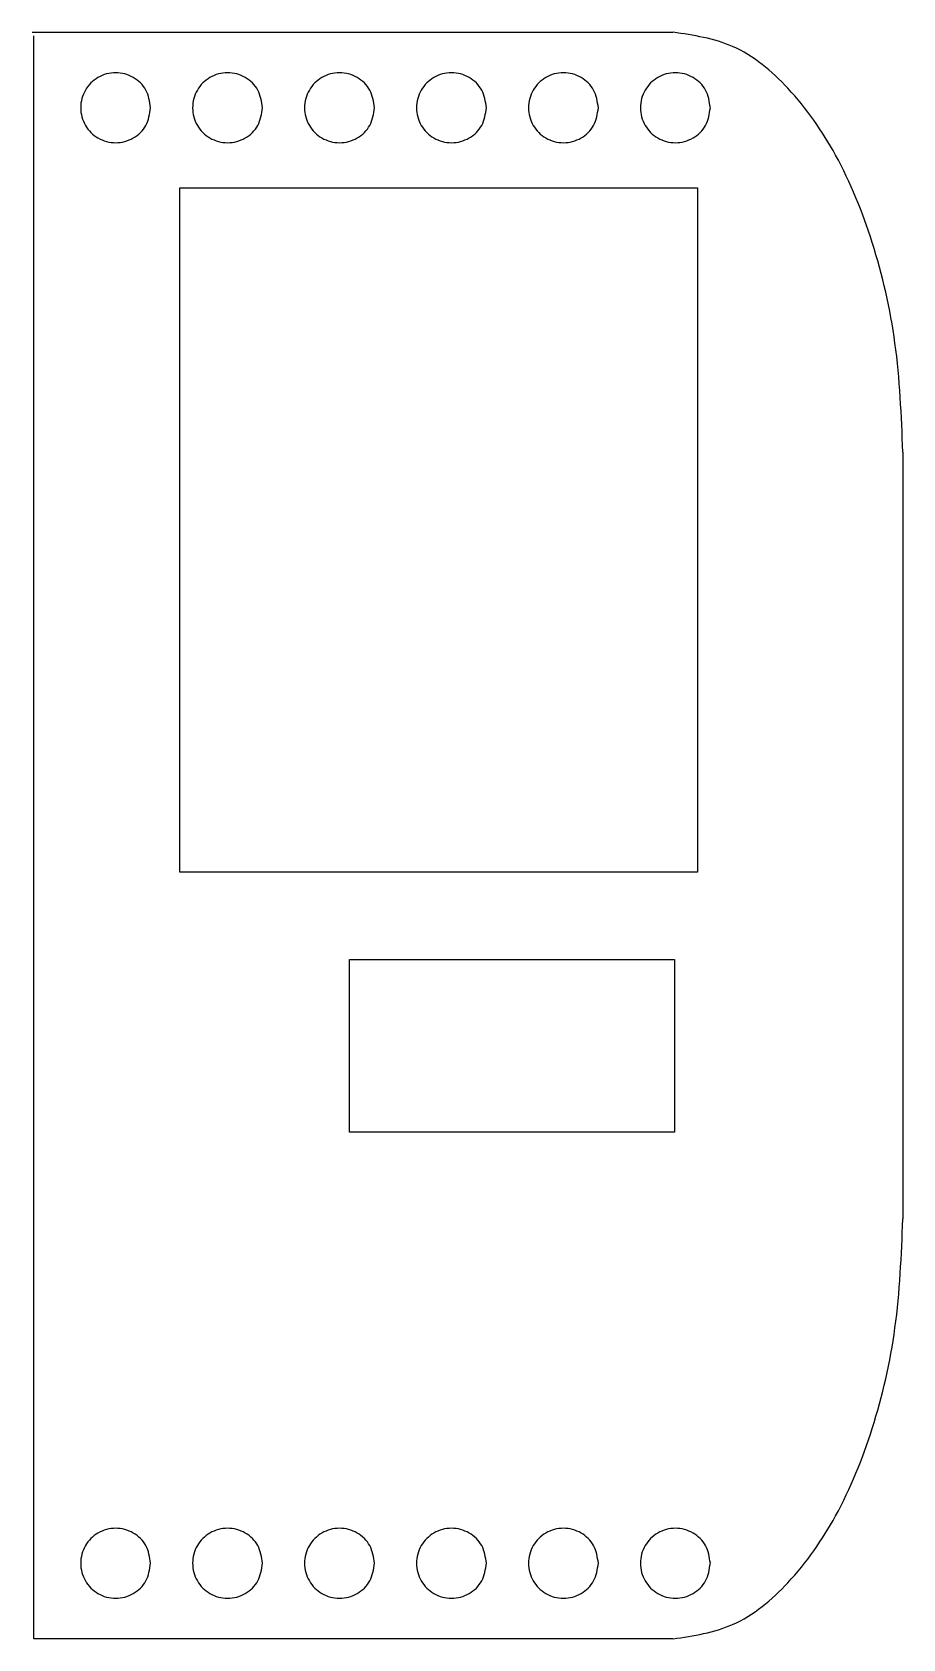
# Model space of a CAD drawing. Extents: x 89 to 152, y 0 to 115.
import ezdxf

# ---------------------------------------------------------------- set-up
doc = ezdxf.new("R2010")
doc.units = 0
doc.layers.add('Capa_1', color=7, linetype='CONTINUOUS')

msp = doc.modelspace()

# ---------------------------------------------------------------- linework, layer by layer
at = {"layer": 'Capa_1', "color": 7}
for p, q in [((89.283134, 114.850887), (135.08151, 114.850887)), ((89.395404, 0.051467), (89.395404, 114.598191)), ((97.751976, 109.449845), (97.751976, 109.449845)), ((105.751947, 109.449845), (105.751947, 109.449845)), ((113.751918, 109.449845), (113.751918, 109.449845)), ((121.751877, 109.449845), (121.751877, 109.449845)), ((129.751848, 109.449845), (129.751848, 109.449845)), ((137.751807, 109.449845), (137.751807, 109.449845)), ((99.835803, 103.734408), (136.833816, 103.734408)), ((99.835803, 54.819723), (99.835803, 103.734408)), ((136.833816, 103.734408), (136.833816, 54.819723)), ((151.508243, 84.851015), (151.508243, 30.050637)), ((136.833816, 54.819723), (99.835803, 54.819723)), ((111.954685, 48.599305), (135.187079, 48.599305)), ((111.954685, 36.247554), (111.954685, 48.599305)), ((135.187079, 48.599305), (135.187079, 36.247554)), ((135.187079, 36.247554), (111.954685, 36.247554)), ((97.751976, 5.450027), (97.751976, 5.450027)), ((105.751947, 5.450027), (105.751947, 5.450027)), ((113.751918, 5.450027), (113.751918, 5.450027)), ((121.751877, 5.450027), (121.751877, 5.450027)), ((129.751848, 5.450027), (129.751848, 5.450027)), ((137.751807, 5.450027), (137.751807, 5.450027)), ((135.08151, 0.050764), (89.395404, 0.050764))]:
    msp.add_line(p, q, dxfattribs=at)
for points, knots in [([(151.509493, 84.849999), (151.403886, 87.454805), (151.198462, 92.521645), (149.556554, 99.686877), (147.043377, 105.919511), (143.700648, 110.748121), (139.676642, 114.150136), (136.551981, 114.626032), (135.082621, 114.849821)], [0, 0, 0, 0, 7.806009, 15.184164, 21.943239, 27.815124, 32.755345, 37.140622, 37.140622, 37.140622, 37.140622]), ([(97.751976, 109.449845), (97.683264, 109.009137), (97.547878, 108.140793), (96.552588, 107.184816), (95.254276, 106.830598), (93.942332, 107.184816), (92.987127, 108.140793), (92.632647, 109.449845), (92.987127, 110.758897), (93.942332, 111.714873), (95.254276, 112.069091), (96.552588, 111.714873), (97.547878, 110.758897), (97.683264, 109.890552), (97.751976, 109.449845)], [0, 0, 0, 0, 1.307145, 2.57552, 3.882665, 5.18981, 6.458186, 7.765331, 9.072476, 10.340851, 11.647996, 12.955141, 14.223517, 15.530662, 15.530662, 15.530662, 15.530662]), ([(105.751947, 109.449845), (105.683235, 109.009137), (105.547849, 108.140793), (104.55256, 107.184816), (103.254247, 106.830598), (101.942304, 107.184816), (100.987098, 108.140793), (100.632618, 109.449845), (100.987098, 110.758897), (101.942304, 111.714873), (103.254247, 112.069091), (104.55256, 111.714873), (105.547849, 110.758897), (105.683235, 109.890552), (105.751947, 109.449845)], [0, 0, 0, 0, 1.307145, 2.57552, 3.882665, 5.18981, 6.458186, 7.765331, 9.072476, 10.340851, 11.647996, 12.955141, 14.223517, 15.530662, 15.530662, 15.530662, 15.530662]), ([(113.751918, 109.449845), (113.683207, 109.009137), (113.547821, 108.140793), (112.552531, 107.184816), (111.254218, 106.830598), (109.942275, 107.184816), (108.98707, 108.140793), (108.63259, 109.449845), (108.98707, 110.758897), (109.942275, 111.714873), (111.254218, 112.069091), (112.552531, 111.714873), (113.547821, 110.758897), (113.683207, 109.890552), (113.751918, 109.449845)], [0, 0, 0, 0, 1.307145, 2.57552, 3.882665, 5.18981, 6.458186, 7.765331, 9.072476, 10.340851, 11.647996, 12.955141, 14.223517, 15.530662, 15.530662, 15.530662, 15.530662]), ([(121.751877, 109.449845), (121.683165, 109.009137), (121.547779, 108.140793), (120.552489, 107.184816), (119.254177, 106.830598), (117.942234, 107.184816), (116.987028, 108.140793), (116.632548, 109.449845), (116.987028, 110.758897), (117.942234, 111.714873), (119.254177, 112.069091), (120.552489, 111.714873), (121.547779, 110.758897), (121.683165, 109.890552), (121.751877, 109.449845)], [0, 0, 0, 0, 1.307145, 2.57552, 3.882665, 5.18981, 6.458186, 7.765331, 9.072476, 10.340851, 11.647996, 12.955141, 14.223517, 15.530662, 15.530662, 15.530662, 15.530662]), ([(129.751848, 109.449845), (129.683136, 109.009137), (129.547751, 108.140793), (128.552461, 107.184816), (127.254148, 106.830598), (125.942205, 107.184816), (124.986999, 108.140793), (124.632519, 109.449845), (124.986999, 110.758897), (125.942205, 111.714873), (127.254148, 112.069091), (128.552461, 111.714873), (129.547751, 110.758897), (129.683136, 109.890552), (129.751848, 109.449845)], [0, 0, 0, 0, 1.307145, 2.57552, 3.882665, 5.18981, 6.458186, 7.765331, 9.072476, 10.340851, 11.647996, 12.955141, 14.223517, 15.530662, 15.530662, 15.530662, 15.530662]), ([(137.751807, 109.449845), (137.683095, 109.009137), (137.547709, 108.140793), (136.552419, 107.184816), (135.254107, 106.830598), (133.942163, 107.184816), (132.986958, 108.140793), (132.632478, 109.449845), (132.986958, 110.758897), (133.942163, 111.714873), (135.254107, 112.069091), (136.552419, 111.714873), (137.547709, 110.758897), (137.683095, 109.890552), (137.751807, 109.449845)], [0, 0, 0, 0, 1.307145, 2.57552, 3.882665, 5.18981, 6.458186, 7.765331, 9.072476, 10.340851, 11.647996, 12.955141, 14.223517, 15.530662, 15.530662, 15.530662, 15.530662]), ([(135.082621, 0.050002), (136.55199, 0.273794), (139.676675, 0.749698), (143.700701, 4.151757), (147.043439, 8.980422), (149.556611, 15.213123), (151.1985, 22.378422), (151.403899, 27.445303), (151.509493, 30.050129)], [0, 0, 0, 0, 4.385307, 9.325566, 15.197504, 21.956641, 29.334859, 37.140925, 37.140925, 37.140925, 37.140925]), ([(97.751976, 5.450027), (97.683264, 5.009319), (97.547878, 4.140975), (96.552588, 3.184999), (95.254276, 2.830781), (93.942332, 3.184999), (92.987127, 4.140975), (92.632647, 5.450027), (92.987127, 6.759079), (93.942332, 7.715055), (95.254276, 8.069273), (96.552588, 7.715055), (97.547878, 6.759079), (97.683264, 5.890735), (97.751976, 5.450027)], [0, 0, 0, 0, 1.307145, 2.57552, 3.882665, 5.18981, 6.458186, 7.765331, 9.072476, 10.340851, 11.647996, 12.955141, 14.223517, 15.530662, 15.530662, 15.530662, 15.530662]), ([(105.751947, 5.450027), (105.683235, 5.009319), (105.547849, 4.140975), (104.55256, 3.184999), (103.254247, 2.830781), (101.942304, 3.184999), (100.987098, 4.140975), (100.632618, 5.450027), (100.987098, 6.759079), (101.942304, 7.715055), (103.254247, 8.069273), (104.55256, 7.715055), (105.547849, 6.759079), (105.683235, 5.890735), (105.751947, 5.450027)], [0, 0, 0, 0, 1.307145, 2.57552, 3.882665, 5.18981, 6.458186, 7.765331, 9.072476, 10.340851, 11.647996, 12.955141, 14.223517, 15.530662, 15.530662, 15.530662, 15.530662]), ([(113.751918, 5.450027), (113.683207, 5.009319), (113.547821, 4.140975), (112.552531, 3.184999), (111.254218, 2.830781), (109.942275, 3.184999), (108.98707, 4.140975), (108.63259, 5.450027), (108.98707, 6.759079), (109.942275, 7.715055), (111.254218, 8.069273), (112.552531, 7.715055), (113.547821, 6.759079), (113.683207, 5.890735), (113.751918, 5.450027)], [0, 0, 0, 0, 1.307145, 2.57552, 3.882665, 5.18981, 6.458186, 7.765331, 9.072476, 10.340851, 11.647996, 12.955141, 14.223517, 15.530662, 15.530662, 15.530662, 15.530662]), ([(121.751877, 5.450027), (121.683165, 5.009319), (121.547779, 4.140975), (120.552489, 3.184999), (119.254177, 2.830781), (117.942234, 3.184999), (116.987028, 4.140975), (116.632548, 5.450027), (116.987028, 6.759079), (117.942234, 7.715055), (119.254177, 8.069273), (120.552489, 7.715055), (121.547779, 6.759079), (121.683165, 5.890735), (121.751877, 5.450027)], [0, 0, 0, 0, 1.307145, 2.57552, 3.882665, 5.18981, 6.458186, 7.765331, 9.072476, 10.340851, 11.647996, 12.955141, 14.223517, 15.530662, 15.530662, 15.530662, 15.530662]), ([(129.751848, 5.450027), (129.683136, 5.009319), (129.547751, 4.140975), (128.552461, 3.184999), (127.254148, 2.830781), (125.942205, 3.184999), (124.986999, 4.140975), (124.632519, 5.450027), (124.986999, 6.759079), (125.942205, 7.715055), (127.254148, 8.069273), (128.552461, 7.715055), (129.547751, 6.759079), (129.683136, 5.890735), (129.751848, 5.450027)], [0, 0, 0, 0, 1.307145, 2.57552, 3.882665, 5.18981, 6.458186, 7.765331, 9.072476, 10.340851, 11.647996, 12.955141, 14.223517, 15.530662, 15.530662, 15.530662, 15.530662]), ([(137.751807, 5.450027), (137.683095, 5.009319), (137.547709, 4.140975), (136.552419, 3.184999), (135.254107, 2.830781), (133.942163, 3.184999), (132.986958, 4.140975), (132.632478, 5.450027), (132.986958, 6.759079), (133.942163, 7.715055), (135.254107, 8.069273), (136.552419, 7.715055), (137.547709, 6.759079), (137.683095, 5.890735), (137.751807, 5.450027)], [0, 0, 0, 0, 1.307145, 2.57552, 3.882665, 5.18981, 6.458186, 7.765331, 9.072476, 10.340851, 11.647996, 12.955141, 14.223517, 15.530662, 15.530662, 15.530662, 15.530662])]:
    msp.add_open_spline(points, degree=3, knots=knots, dxfattribs=at)

doc.saveas('drawing.dxf')
